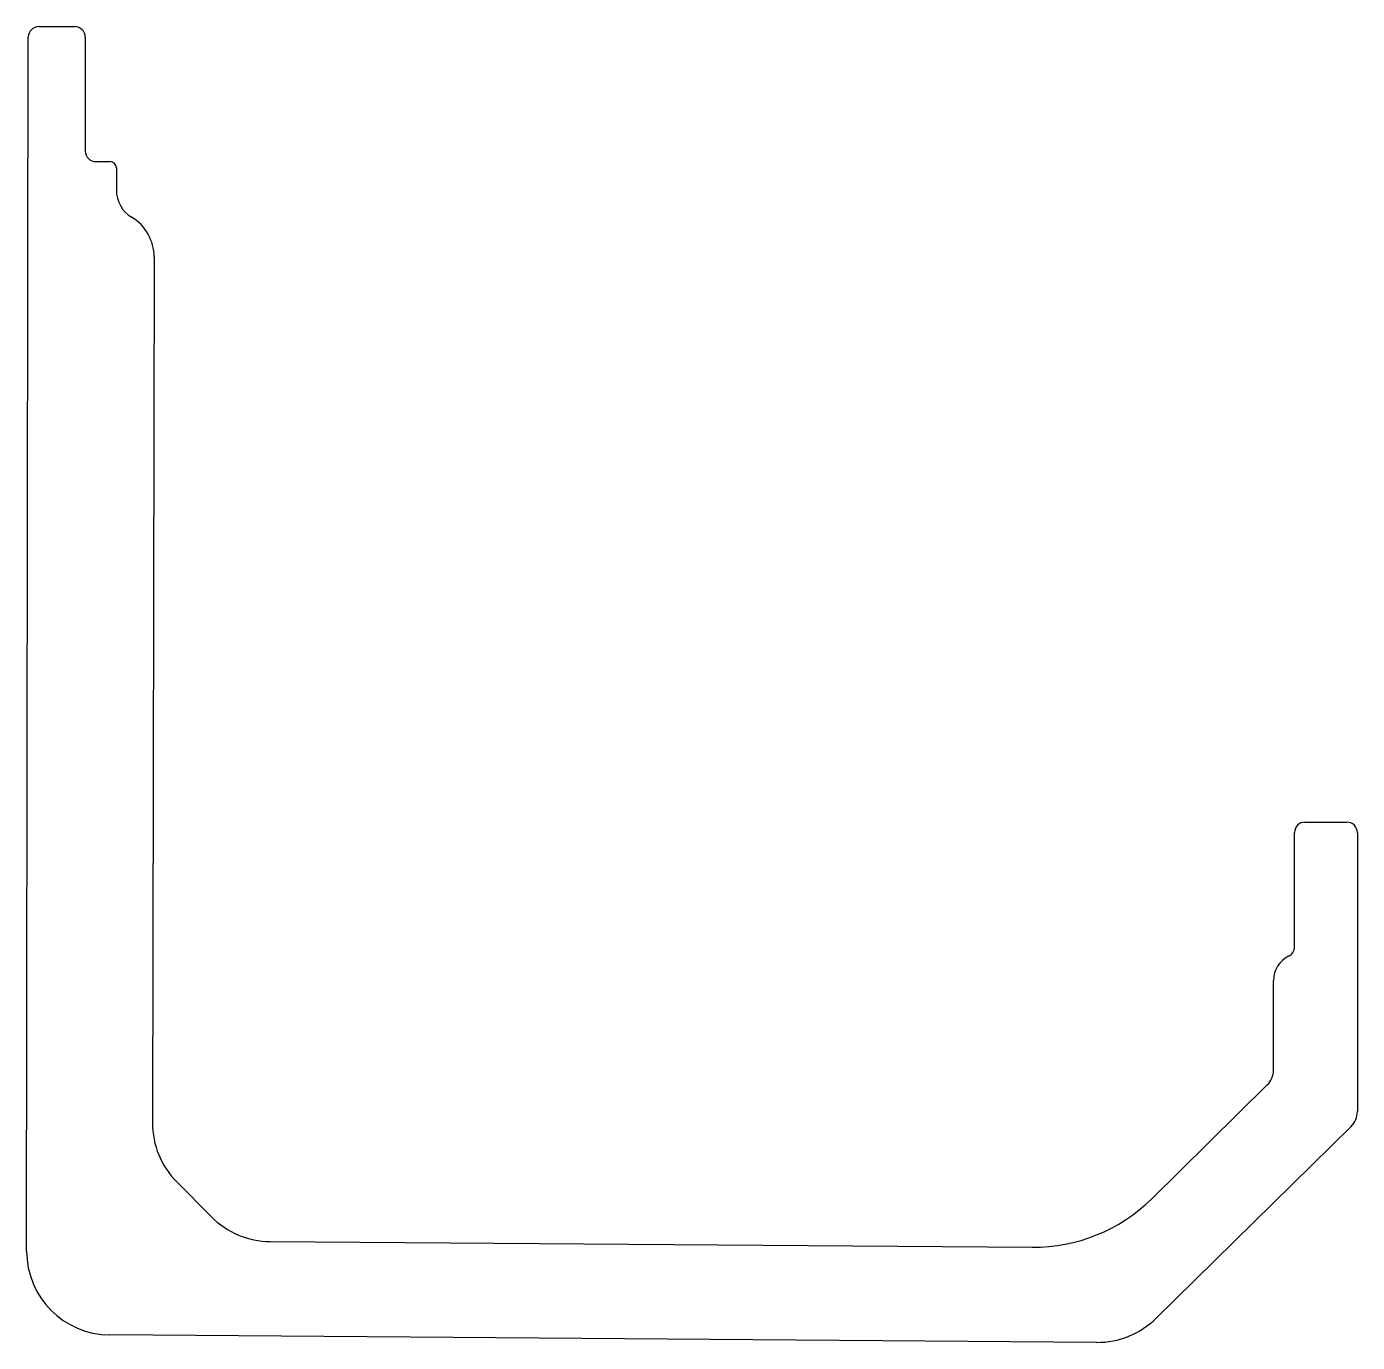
# Model space of a CAD drawing. Extents: x 3813.4 to 3876.8, y 980.3 to 1043.1.
import ezdxf

# ---------------------------------------------------------------- set-up
doc = ezdxf.new("R2010")
doc.units = 0
doc.layers.get('0').update_dxf_attribs({"linetype": 'CONTINUOUS'})

msp = doc.modelspace()

# ---------------------------------------------------------------- linework, layer by layer
for p, q in [((3813.956, 1043.055), (3815.673, 1043.055)), ((3813.376, 984.662), (3813.456, 1042.555)), ((3816.173, 1042.555), (3816.173, 1037.115)), ((3816.673, 1036.615), (3817.356, 1036.615)), ((3817.656, 1036.315), (3817.656, 1035.255)), ((3819.456, 1032.071), (3819.376, 990.779)), ((3874.346, 1005.118), (3876.346, 1005.118)), ((3873.846, 999.173), (3873.846, 1004.623)), ((3876.846, 1004.614), (3876.846, 991.322)), ((3872.846, 993.297), (3872.846, 997.571)), ((3867.021, 987.146), (3872.547, 992.584)), ((3876.547, 990.61), (3867.247, 981.458)), ((3820.539, 987.959), (3822.193, 986.296)), ((3824.996, 985.116), (3861.342, 984.849)), ((3864.408, 980.31), (3817.342, 980.662))]:
    msp.add_line(p, q)
for centre, radius, start, end in [((3813.956, 1042.555), 0.5, 90, 180), ((3815.673, 1042.555), 0.5, 359.99196, 90), ((3816.673, 1037.115), 0.5, 180, 270), ((3817.356, 1036.315), 0.3, 0, 90), ((3819.156, 1035.255), 1.5, 180.00023, 238.96363), ((3817.24, 1032.071), 2.216, 0, 58.96363), ((3874.346, 1004.618), 0.5, 90, 179.52291), ((3876.346, 1004.618), 0.5, 359.52291, 90), ((3873.346, 999.173), 0.5, 296.05319, 360), ((3874.129, 997.571), 1.283, 116.05319, 180), ((3871.846, 993.297), 1, 314.53654, 0), ((3823.376, 990.779), 4, 180, 224.82838), ((3875.846, 991.322), 1, 314.53654, 0), ((3861.41, 992.849), 8, 269.51579, 314.53654), ((3825.029, 989.115), 4, 224.82838, 269.51579), ((3817.376, 984.662), 4, 180, 269.52301), ((3864.441, 984.31), 4, 269.52301, 314.53654)]:
    msp.add_arc(centre, radius, start, end)

doc.saveas('drawing.dxf')
